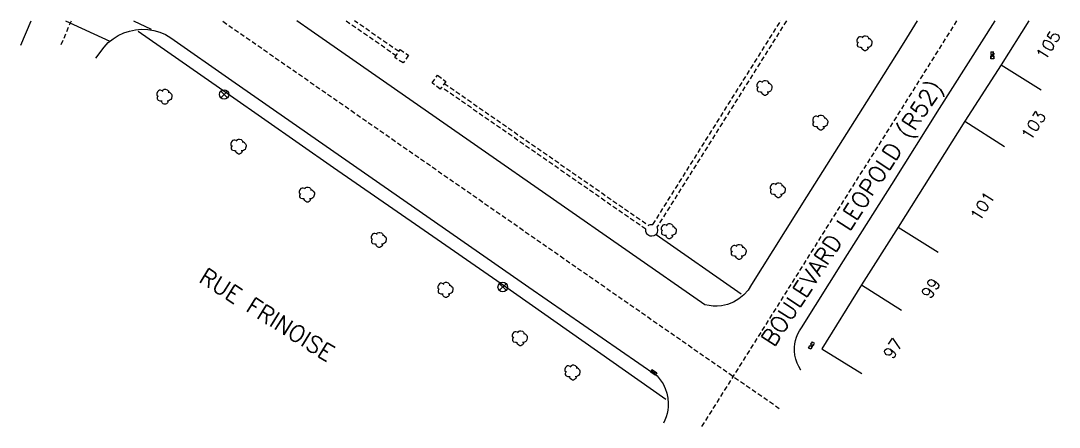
# Model space of a CAD drawing. Header units: millimetres. Extents: x 79013 to 79999, y 144303 to 145000.
# Drawn here: x 79889.6 to 79999.5, y 144956.9 to 145000 of the extents above; entities that cross this region are included whole.
import ezdxf
from ezdxf.enums import TextEntityAlignment as Align

# ---------------------------------------------------------------- set-up
doc = ezdxf.new("R2010")
doc.units = ezdxf.units.MM
doc.linetypes.add('DASHED', pattern=[0.75, 0.5, -0.25])
doc.layers.get('0').update_dxf_attribs({"linetype": 'CONTINUOUS'})
for name, color, linetype in [('W0001', 6, 'DASHED'), ('W0008', 7, 'CONTINUOUS'), ('W0014', 7, 'CONTINUOUS'), ('W0020', 2, 'CONTINUOUS'), ('W0100', 7, 'CONTINUOUS'), ('W0112', 1, 'DASHED'), ('W0301', 7, 'CONTINUOUS'), ('W0400', 7, 'CONTINUOUS'), ('W0425', 7, 'CONTINUOUS'), ('W0469', 7, 'CONTINUOUS'), ('W0989', 7, 'CONTINUOUS'), ('W0991', 7, 'CONTINUOUS'), ('W1102', 7, 'CONTINUOUS')]:
    doc.layers.add(name, color=color, linetype=linetype)
doc.styles.get("Standard").update_dxf_attribs({"font": 'romans.shx', "width": 0.85})

# ---------------------------------------------------------------- blocks, each defined once
blk = doc.blocks.new('T469')
at = {"color": 0, "linetype": 'Continuous', "flags": 128}
for points in [[(-0.35, 0.35), (0.35, -0.35)], [(-0.35, -0.35), (0.35, 0.35)]]:
    blk.add_lwpolyline(points, dxfattribs=at)
at = {"color": 0, "linetype": 'Continuous'}
blk.add_circle((0, 0), 0.5, dxfattribs=at)
blk = doc.blocks.new('T400')
for p, q in [((-0.15, 0.3), (0.15, 0.3)), ((-0.15, -0.25), (-0.15, 0.3)), ((-0.15, 0.15), (0.15, 0.15)), ((-0.15, 0), (0.15, 0)), ((0.15, 0.3), (0.15, -0.25)), ((-0.15, -0.15), (0.15, -0.15)), ((-0.15, -0.25), (-0.15, -0.3)), ((-0.15, -0.3), (0.15, -0.3)), ((0.15, -0.3), (0.15, -0.25))]:
    blk.add_line(p, q)
blk = doc.blocks.new('T301')
for p, q in [((-0.8, 0.51), (-0.86, 0.34)), ((-0.86, 0.34), (-0.86, 0.17)), ((-0.86, 0.17), (-0.74, 0.06)), ((-0.69, 0.63), (-0.8, 0.51)), ((-0.8, -0.06), (-0.74, 0.06)), ((-0.74, 0.06), (-0.69, 0.11)), ((-0.57, 0.69), (-0.69, 0.63)), ((-0.46, 0.69), (-0.57, 0.69)), ((-0.29, 0.63), (-0.46, 0.69)), ((-0.29, 0.63), (-0.17, 0.74)), ((-0.23, 0.57), (-0.29, 0.63)), ((-0.17, 0.74), (-0.06, 0.8)), ((-0.06, 0.8), (0.06, 0.8)), ((0.06, 0.8), (0.23, 0.74)), ((0.23, 0.74), (0.34, 0.63)), ((0.34, 0.63), (0.4, 0.51)), ((0.46, 0.46), (0.34, 0.46)), ((0.4, 0.51), (0.4, 0.46)), ((0.57, 0.4), (0.46, 0.46)), ((0.57, 0.4), (0.69, 0.29)), ((0.69, 0.29), (0.74, 0.17)), ((0.74, 0.06), (0.69, -0.17)), ((0.74, 0.17), (0.74, 0.06)), ((-0.8, -0.17), (-0.8, -0.06)), ((-0.8, -0.23), (-0.8, -0.17)), ((-0.74, -0.34), (-0.8, -0.23)), ((-0.69, -0.4), (-0.74, -0.34)), ((-0.51, -0.46), (-0.69, -0.4)), ((-0.4, -0.46), (-0.51, -0.46)), ((-0.4, -0.46), (-0.34, -0.46)), ((-0.34, -0.46), (-0.34, -0.4)), ((-0.34, -0.51), (-0.34, -0.46)), ((-0.29, -0.63), (-0.34, -0.51)), ((-0.17, -0.74), (-0.29, -0.63)), ((-0.06, -0.8), (-0.17, -0.74)), ((0.06, -0.8), (-0.06, -0.8)), ((0.17, -0.74), (0.06, -0.8)), ((0.23, -0.69), (0.17, -0.74)), ((0.29, -0.46), (0.23, -0.46)), ((0.29, -0.63), (0.23, -0.69)), ((0.46, -0.4), (0.29, -0.46)), ((0.34, -0.51), (0.29, -0.63)), ((0.34, -0.51), (0.34, -0.46)), ((0.57, -0.34), (0.46, -0.4)), ((0.63, -0.29), (0.57, -0.34)), ((0.69, -0.17), (0.63, -0.29))]:
    blk.add_line(p, q)
blk = doc.blocks.new('T425')
for p, q in [((-0.15, 0.6), (0.15, 0.6)), ((-0.15, 0.6), (-0.15, 0.3)), ((-0.15, 0.3), (0.15, 0.3)), ((-0.15, 0.15), (0.15, 0.15)), ((-0.15, -0.15), (-0.15, 0.15)), ((0, 0.45), (0.15, 0.45)), ((0.15, 0.45), (0.15, 0.3)), ((0.15, 0.15), (0.15, -0.15)), ((0.15, -0.15), (-0.15, -0.15))]:
    blk.add_line(p, q)
blk.add_ellipse((0, 0), major_axis=(-0.106, 0.106), ratio=1, start_param=3.926991, end_param=10.210176)

msp = doc.modelspace()

# ---------------------------------------------------------------- linework, layer by layer
at = {"layer": 'W0001'}
for points in [[(79893.84, 144997.48), (79894.91, 145000)], [(79969.84, 144958.91), (79910.82, 145000)], [(79988.62, 145000), (79961.58, 144956.95)]]:
    msp.add_lwpolyline(points, dxfattribs=at)
at = {"layer": 'W0008'}
for points in [[(79889.55, 144997.43), (79890.64, 145000)], [(79984.45, 145000), (79983.02, 144997.71), (79979.5, 144992.09), (79972.73, 144981.36), (79966.9, 144972.05), (79966.54, 144971.48), (79966.09, 144970.98), (79965.58, 144970.55), (79965, 144970.21), (79964.37, 144969.96), (79963.72, 144969.81), (79963.28, 144969.77), (79962.84, 144969.78), (79962.41, 144969.83), (79961.98, 144969.92), (79937.93, 144986.63), (79920.28, 144998.94), (79918.76, 145000)], [(79972.13, 144963), (79972.13, 144963), (79971.91, 144963.37), (79971.73, 144963.75), (79971.59, 144964.16), (79971.5, 144964.57), (79971.46, 144964.99), (79971.46, 144965.42), (79971.5, 144965.78), (79971.57, 144966.14), (79971.68, 144966.5), (79971.82, 144966.84), (79972, 144967.16), (79972.2, 144967.47), (79976.66, 144974.57), (79981.75, 144982.66), (79986.82, 144990.69), (79992.71, 145000)], [(79897.51, 144996.05), (79898.37, 144997.22), (79898.82, 144997.68), (79899.32, 144998.09), (79899.86, 144998.43), (79900.45, 144998.71), (79901.06, 144998.91), (79901.69, 144999.04), (79902.34, 144999.1), (79903, 144999.07), (79903.65, 144998.97), (79904.28, 144998.78), (79904.89, 144998.53), (79905.45, 144998.19), (79911.89, 144993.68), (79923.52, 144985.6), (79932.52, 144979.32), (79943.35, 144971.79), (79956.91, 144962.39), (79957.25, 144961.98), (79957.54, 144961.53), (79957.77, 144961.05), (79957.95, 144960.54), (79958.05, 144960.01), (79958.09, 144959.48), (79958.08, 144959.12), (79958.04, 144958.76), (79957.97, 144958.4), (79957.87, 144958.05), (79957.74, 144957.71), (79957.58, 144957.39)]]:
    msp.add_lwpolyline(points, dxfattribs=at)
at = {"layer": 'W0014'}
for points in [[(79901.97, 144998.88), (79911.75, 144992.08), (79922.65, 144984.47), (79931.79, 144978.14), (79940.4, 144972.16), (79957.84, 144959.91)], [(79965.82, 144971.04), (79956.81, 144977.34)]]:
    msp.add_lwpolyline(points, dxfattribs=at)
at = {"layer": 'W0020'}
for points in [[(79894.3, 145000), (79898.99, 144997.85)], [(79901.48, 145000), (79903.37, 144999.12)]]:
    msp.add_lwpolyline(points, dxfattribs=at)
at = {"layer": 'W0100'}
for points in [[(79996.25, 145000), (79993.33, 144995.34), (79989.49, 144989.37), (79982.44, 144978.15), (79978.55, 144972.03), (79974.36, 144965.26)], [(79974.36, 144965.26), (79978.6, 144962.63)]]:
    msp.add_lwpolyline(points, dxfattribs=at)
at = {"layer": 'W0112'}
for points in [[(79923.99, 145000), (79929.28, 144996.33)], [(79929.56, 144996.74), (79924.87, 145000)], [(79970.6, 145000), (79970.6, 145000), (79970.6, 145000), (79956.88, 144978.13), (79956.93, 144978.02), (79956.96, 144977.9), (79956.97, 144977.8), (79956.93, 144977.58), (79956.87, 144977.46), (79956.8, 144977.37), (79956.7, 144977.28), (79956.58, 144977.22), (79956.34, 144977.17), (79956.17, 144977.19), (79956.04, 144977.24), (79955.92, 144977.33), (79955.86, 144977.39), (79955.75, 144977.56), (79955.72, 144977.67), (79955.71, 144977.77), (79955.71, 144977.86), (79955.72, 144977.91), (79934.09, 144992.96)], [(79934.39, 144993.36), (79955.99, 144978.33), (79956.09, 144978.38), (79956.19, 144978.41), (79956.26, 144978.43), (79956.34, 144978.43), (79956.43, 144978.42), (79956.47, 144978.42), (79970.01, 145000), (79970.01, 145000), (79970.01, 145000)]]:
    msp.add_lwpolyline(points, dxfattribs=at)
for points in [[(79930.03, 144995.53), (79929.14, 144996.12), (79929.7, 144996.95), (79930.58, 144996.36)], [(79933.95, 144992.77), (79933.09, 144993.42), (79933.68, 144994.22), (79934.55, 144993.58)]]:
    msp.add_lwpolyline(points, close=True, dxfattribs=at)
at = {"layer": 'W1102'}
for points in [[(79993.33, 144995.34), (79997.56, 144992.69)], [(79989.49, 144989.37), (79993.69, 144986.67)], [(79982.44, 144978.15), (79986.68, 144975.49)], [(79978.55, 144972.03), (79982.77, 144969.34)]]:
    msp.add_lwpolyline(points, dxfattribs=at)

# ---------------------------------------------------------------- block references
at = {"layer": 'W0301'}
for p in [(79978.92, 144997.62), (79968.33, 144992.88), (79904.81, 144991.95), (79974.24, 144989.21), (79912.66, 144986.67), (79919.9, 144981.59), (79969.74, 144982.05), (79958.2, 144977.71), (79927.5, 144976.79), (79965.59, 144975.51), (79934.56, 144971.5), (79942.43, 144966.37), (79948.01, 144962.75)]:
    msp.add_blockref('T301', p, dxfattribs=at)
at = {"layer": 'W0400', "rotation": 235.2464284987789}
msp.add_blockref('T400', (79956.54, 144962.77), dxfattribs=at)
at = {"layer": 'W0425'}
msp.add_blockref('T425', (79992.4, 144996.12), dxfattribs=at)
at = {"layer": 'W0425', "rotation": 327.6137804697775}
msp.add_blockref('T425', (79973.13, 144965.41), dxfattribs=at)
at = {"layer": 'W0469'}
for p in [(79911.08, 144992.2), (79940.57, 144971.8)]:
    msp.add_blockref('T469', p, dxfattribs=at)

# ---------------------------------------------------------------- texts
at = {"layer": 'W0989'}
for s, rotation, p in [('BOULEVARD LEOPOLD (R52)', 56.9211, (79968.54, 144965.84)), ('RUE FRINOISE', 327.9493, (79908.76, 144973.16))]:
    msp.add_text(s, height=1.75, rotation=rotation, dxfattribs=at).set_placement(p, align=Align.MIDDLE_LEFT)
at = {"layer": 'W0991'}
for s, rotation, p in [('105', 57.9037, (79998.85, 144997.08)), ('103', 57.2298, (79997.29, 144988.57)), ('101', 57.9011, (79991.89, 144980.04)), ('99', 57.5666, (79986.41, 144971.33)), ('97', 58.1768, (79982.4, 144964.95))]:
    msp.add_text(s, height=1.25, rotation=rotation, dxfattribs=at).set_placement(p, align=Align.CENTER)

doc.saveas('drawing.dxf')
